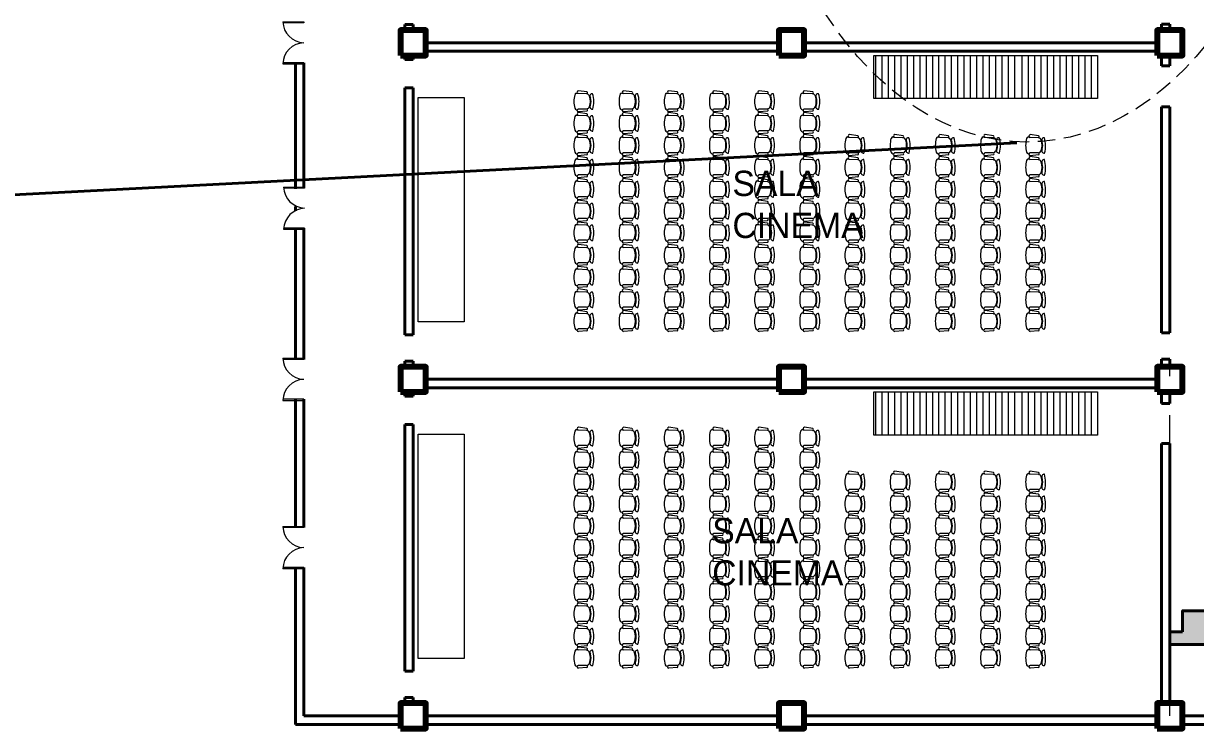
# Model space of a CAD drawing. Header units: millimetres. Extents: x 202 to 406, y -88 to 148.
# Drawn here: x 229.89 to 257.77, y 98.84 to 115.6 of the extents above; entities that cross this region are included whole.
import ezdxf

# ---------------------------------------------------------------- set-up
doc = ezdxf.new("R2010")
doc.units = ezdxf.units.MM
doc.header["$LTSCALE"] = 0.065
doc.linetypes.add('DASHDOT', pattern=[25.4, 12.7, -6.35, 0, -6.35])
doc.linetypes.add('DASHED2', pattern=[9.525, 6.35, -3.175])
doc.layers.get('0').update_dxf_attribs({"lineweight": 0})
for name, color, linetype, lineweight in [('COLUMNA', 231, 'Continuous', 80), ('ejes', 1, 'DASHDOT', 0), ('muebles', 140, 'Continuous', 0), ('muros', 50, 'Continuous', 40), ('proyeccion', 220, 'DASHED2', 5)]:
    doc.layers.add(name, color=color, linetype=linetype, lineweight=lineweight)

# ---------------------------------------------------------------- blocks, each defined once
blk = doc.blocks.new('Muco03pl')
at = {"color": 0, "linetype": 'ByBlock'}
for p, q in [((-0.228, -0.188), (-0.255, -0.386)), ((-0.179, -0.192), (-0.188, -0.392)), ((0.18, -0.192), (0.18, -0.392)), ((0.229, -0.188), (0.247, -0.386)), ((-0.199, -0.432), (-0.198, -0.41)), ((0.2, -0.432), (0.2, -0.416))]:
    blk.add_line(p, q, dxfattribs=at)
for centre, radius, start, end in [((-0.204, -0.197), 0.0258, 12.2827, 157.7765), ((-0.127, -0.059), 0.0562, 169.9404, 306.7598), ((0.007, -0.668), 0.647, 74.1358, 106.9984), ((-0.093, -0.212), 0.0931, 108.3403, 162.8355), ((0.001, -0.456), 0.353, 69.7134, 110.2866), ((0.001, -0.361), 0.273, 69.7134, 110.2866), ((0.128, -0.058), 0.0565, 235.6625, 12.0378), ((0.071, -0.228), 0.116, 19.4028, 63.4114), ((0.205, -0.197), 0.0258, 22.2235, 167.7173), ((-0.221, -0.384), 0.0341, 183.5132, 345.9932), ((-0.136, -0.415), 0.0651, 194.5083, 247.5673), ((0.001, 0.16), 0.656, 255.758, 284.242), ((0.137, -0.415), 0.0651, 292.4327, 345.4917), ((0.213, -0.384), 0.0341, 194.0068, 356.4868)]:
    blk.add_arc(centre, radius, start, end, dxfattribs=at)
blk = doc.blocks.new('2dpa02')
for p, q in [((0, 0.5), (0, 0)), ((0.025, 0), (0.025, 0.498)), ((0.975, 0), (0.975, 0.498)), ((1, 0.5), (1, 0)), ((0, 0), (0.025, 0)), ((1, 0), (0.975, 0))]:
    blk.add_line(p, q)
for centre, start, end in [((-0.023, -0.023), 2.4733, 87.5267), ((1.023, -0.023), 92.4733, 177.5267)]:
    blk.add_arc(centre, 0.523, start, end)

msp = doc.modelspace()

# ---------------------------------------------------------------- hatches: boundary and pattern name
at = {"layer": 'muros'}
msp.add_hatch(color=256, dxfattribs=at).paths.add_polyline_path([(257.459, 101.644), (257.459, 101.144), (257.159, 101.144), (257.159, 100.844), (266.156, 100.844), (266.157, 101.144), (265.859, 101.144), (265.859, 101.644)])

# ---------------------------------------------------------------- linework, layer by layer
at = {"layer": 'COLUMNA'}
for points in [[(238.859, 114.844), (239.459, 114.844), (239.459, 115.444), (238.859, 115.444)], [(247.859, 114.844), (248.459, 114.844), (248.459, 115.444), (247.859, 115.444)], [(256.859, 114.844), (257.459, 114.844), (257.459, 115.444), (256.859, 115.444)], [(238.859, 106.844), (239.459, 106.844), (239.459, 107.444), (238.859, 107.444)], [(247.859, 106.844), (248.459, 106.844), (248.459, 107.444), (247.859, 107.444)], [(256.859, 106.844), (257.459, 106.844), (257.459, 107.444), (256.859, 107.444)], [(238.859, 98.844), (239.459, 98.844), (239.459, 99.444), (238.859, 99.444)], [(247.859, 98.844), (248.459, 98.844), (248.459, 99.444), (247.859, 99.444)], [(256.859, 98.844), (257.459, 98.844), (257.459, 99.444), (256.859, 99.444)]]:
    msp.add_lwpolyline(points, close=True, dxfattribs=at)
at = {"layer": 'ejes'}
for p, q in [((257.159, 100.216), (257.159, 107.626)), ((257.159, 99.144), (257.159, 99.691))]:
    msp.add_line(p, q, dxfattribs=at)
at = {"layer": 'muebles'}
for p, q in [((250.159, 114.844), (250.159, 113.819)), ((250.309, 114.844), (250.309, 113.819)), ((250.459, 114.844), (250.459, 113.819)), ((250.609, 114.844), (250.609, 113.819)), ((250.759, 114.844), (250.759, 113.819)), ((250.909, 114.844), (250.909, 113.819)), ((251.059, 114.844), (251.059, 113.819)), ((251.209, 114.844), (251.209, 113.819)), ((251.359, 114.844), (251.359, 113.819)), ((251.509, 114.844), (251.509, 113.819)), ((251.659, 114.844), (251.659, 113.819)), ((251.809, 114.844), (251.809, 113.819)), ((251.959, 114.844), (251.959, 113.819)), ((252.109, 114.844), (252.109, 113.819)), ((252.259, 114.844), (252.259, 113.819)), ((252.409, 114.844), (252.409, 113.819)), ((252.559, 114.844), (252.559, 113.819)), ((252.709, 114.844), (252.709, 113.819)), ((252.859, 114.844), (252.859, 113.819)), ((253.009, 114.844), (253.009, 113.819)), ((253.159, 114.844), (253.159, 113.819)), ((253.309, 114.844), (253.309, 113.819)), ((253.459, 114.844), (253.459, 113.819)), ((253.638, 114.844), (253.638, 113.819)), ((253.788, 114.844), (253.788, 113.819)), ((253.938, 114.844), (253.938, 113.819)), ((254.088, 114.844), (254.088, 113.819)), ((254.238, 114.844), (254.238, 113.819)), ((254.388, 114.844), (254.388, 113.819)), ((254.538, 114.844), (254.538, 113.819)), ((254.688, 114.844), (254.688, 113.819)), ((254.838, 114.844), (254.838, 113.819)), ((254.988, 114.844), (254.988, 113.819)), ((255.138, 114.844), (255.138, 113.819)), ((255.288, 114.844), (255.288, 113.819)), ((255.438, 114.844), (255.438, 113.819)), ((250.159, 106.844), (250.159, 105.819)), ((250.309, 106.844), (250.309, 105.819)), ((250.459, 106.844), (250.459, 105.819)), ((250.609, 106.844), (250.609, 105.819)), ((250.759, 106.844), (250.759, 105.819)), ((250.909, 106.844), (250.909, 105.819)), ((251.059, 106.844), (251.059, 105.819)), ((251.209, 106.844), (251.209, 105.819)), ((251.359, 106.844), (251.359, 105.819)), ((251.509, 106.844), (251.509, 105.819)), ((251.659, 106.844), (251.659, 105.819)), ((251.809, 106.844), (251.809, 105.819)), ((251.959, 106.844), (251.959, 105.819)), ((252.109, 106.844), (252.109, 105.819)), ((252.259, 106.844), (252.259, 105.819)), ((252.409, 106.844), (252.409, 105.819)), ((252.559, 106.844), (252.559, 105.819)), ((252.709, 106.844), (252.709, 105.819)), ((252.859, 106.844), (252.859, 105.819)), ((253.009, 106.844), (253.009, 105.819)), ((253.159, 106.844), (253.159, 105.819)), ((253.309, 106.844), (253.309, 105.819)), ((253.459, 106.844), (253.459, 105.819)), ((253.638, 106.844), (253.638, 105.819)), ((253.788, 106.844), (253.788, 105.819)), ((253.938, 106.844), (253.938, 105.819)), ((254.088, 106.844), (254.088, 105.819)), ((254.238, 106.844), (254.238, 105.819)), ((254.388, 106.844), (254.388, 105.819)), ((254.538, 106.844), (254.538, 105.819)), ((254.688, 106.844), (254.688, 105.819)), ((254.838, 106.844), (254.838, 105.819)), ((254.988, 106.844), (254.988, 105.819)), ((255.138, 106.844), (255.138, 105.819)), ((255.288, 106.844), (255.288, 105.819)), ((255.438, 106.844), (255.438, 105.819))]:
    msp.add_line(p, q, dxfattribs=at)
for points in [[(250.117, 114.844), (255.438, 114.844), (255.438, 113.819), (250.117, 113.819)], [(239.281, 113.839), (240.376, 113.839), (240.376, 108.511), (239.281, 108.511)], [(250.117, 106.844), (255.438, 106.844), (255.438, 105.819), (250.117, 105.819)], [(239.281, 105.839), (240.376, 105.839), (240.376, 100.511), (239.281, 100.511)]]:
    msp.add_lwpolyline(points, close=True, dxfattribs=at)
at = {"layer": 'muros'}
for p, q in [((238.959, 115.579), (238.959, 115.444)), ((238.959, 115.579), (239.159, 115.579)), ((239.159, 115.579), (239.159, 115.444)), ((256.959, 115.585), (256.959, 115.444)), ((256.959, 115.585), (257.159, 115.585)), ((257.159, 115.585), (257.159, 115.444)), ((239.459, 115.144), (247.859, 115.144)), ((248.459, 115.144), (256.859, 115.144)), ((239.459, 114.944), (247.859, 114.944)), ((248.459, 114.944), (256.859, 114.944)), ((236.359, 111.675), (236.359, 114.669)), ((236.559, 111.686), (236.559, 114.669)), ((238.959, 114.844), (238.959, 114.742)), ((238.959, 114.742), (239.159, 114.742)), ((239.159, 114.844), (239.159, 114.742)), ((256.959, 114.844), (256.959, 114.596)), ((256.959, 114.596), (257.159, 114.596)), ((257.159, 114.844), (257.159, 114.596)), ((238.959, 114.071), (238.959, 108.204)), ((238.959, 114.071), (239.159, 114.071)), ((239.159, 114.071), (239.159, 108.204)), ((256.959, 113.618), (256.959, 108.246)), ((256.959, 113.618), (257.159, 113.618)), ((257.159, 113.618), (257.159, 108.246)), ((236.359, 111.152), (236.359, 111.248)), ((236.559, 111.21), (236.559, 111.212)), ((236.359, 107.619), (236.359, 110.725)), ((236.559, 107.619), (236.559, 110.736)), ((238.959, 108.204), (239.159, 108.204)), ((256.959, 108.246), (257.159, 108.246)), ((256.959, 107.626), (256.959, 107.444)), ((256.959, 107.626), (257.159, 107.626)), ((257.159, 107.626), (257.159, 107.444)), ((257.159, 107.626), (257.159, 107.444)), ((238.959, 107.579), (238.959, 107.444)), ((238.959, 107.579), (239.159, 107.579)), ((239.159, 107.579), (239.159, 107.444)), ((239.459, 107.144), (247.859, 107.144)), ((248.459, 107.144), (256.859, 107.144)), ((238.959, 106.844), (238.959, 106.742)), ((239.159, 106.844), (239.159, 106.742)), ((239.459, 106.944), (247.859, 106.944)), ((248.459, 106.944), (256.859, 106.944)), ((256.959, 106.844), (256.959, 106.571)), ((257.159, 106.844), (257.159, 106.571)), ((236.359, 103.619), (236.359, 106.669)), ((236.559, 103.619), (236.559, 106.669)), ((238.959, 106.742), (239.159, 106.742)), ((256.959, 106.571), (257.159, 106.571)), ((238.959, 106.071), (238.959, 100.204)), ((238.959, 106.071), (239.159, 106.071)), ((239.159, 106.071), (239.159, 100.204)), ((256.959, 105.616), (256.959, 99.691)), ((256.959, 105.616), (257.159, 105.616)), ((257.159, 105.616), (257.159, 100.216)), ((236.359, 98.944), (236.359, 102.669)), ((236.559, 99.144), (236.559, 102.669)), ((257.159, 101.644), (257.159, 99.444)), ((266.159, 100.844), (257.159, 100.844)), ((238.959, 100.204), (239.159, 100.204)), ((238.959, 99.579), (238.959, 99.444)), ((238.959, 99.579), (239.159, 99.579)), ((239.159, 99.579), (239.159, 99.444)), ((256.959, 99.691), (256.959, 99.444)), ((257.159, 99.691), (257.159, 99.444)), ((238.859, 99.144), (236.559, 99.144)), ((239.459, 99.144), (247.859, 99.144)), ((248.459, 99.144), (256.859, 99.144)), ((257.459, 99.144), (265.859, 99.144)), ((238.859, 98.944), (236.359, 98.944)), ((239.459, 98.944), (247.859, 98.944)), ((248.459, 98.944), (256.859, 98.944)), ((257.459, 98.944), (265.859, 98.944))]:
    msp.add_line(p, q, dxfattribs=at)
at = {"layer": 'muros', "color": 6}
msp.add_line((253.515, 112.767), (209.357, 110.48), dxfattribs=at)
at = {"layer": 'muros'}
msp.add_lwpolyline([(257.459, 101.144), (257.159, 101.144), (257.159, 100.844), (266.156, 100.844), (266.157, 101.144), (265.859, 101.144), (265.859, 101.644), (257.459, 101.644)], close=True, dxfattribs=at)
at = {"layer": 'proyeccion'}
msp.add_ellipse((253.759, 123.033), major_axis=(0, -10.249), ratio=0.656897, dxfattribs=at)

# ---------------------------------------------------------------- block references
at = {"layer": 'muebles'}
for name, p, rotation in [('2dpa02', (236.559, 114.644), 90), ('Muco03pl', (243.479, 113.749), 270), ('Muco03pl', (244.553, 113.749), 270), ('Muco03pl', (244.553, 113.749), 270), ('Muco03pl', (245.628, 113.749), 270), ('Muco03pl', (246.703, 113.749), 270), ('Muco03pl', (247.777, 113.749), 270), ('Muco03pl', (248.852, 113.749), 270), ('Muco03pl', (243.479, 113.227), 270), ('Muco03pl', (244.553, 113.227), 270), ('Muco03pl', (244.553, 113.227), 270), ('Muco03pl', (245.628, 113.227), 270), ('Muco03pl', (246.703, 113.227), 270), ('Muco03pl', (247.777, 113.227), 270), ('Muco03pl', (248.852, 113.227), 270), ('Muco03pl', (243.479, 112.705), 270), ('Muco03pl', (243.479, 112.705), 270), ('Muco03pl', (243.479, 112.705), 270), ('Muco03pl', (243.479, 112.705), 270), ('Muco03pl', (243.479, 112.705), 270), ('Muco03pl', (243.479, 112.705), 270), ('Muco03pl', (244.553, 112.705), 270), ('Muco03pl', (244.553, 112.705), 270), ('Muco03pl', (244.553, 112.705), 270), ('Muco03pl', (244.553, 112.705), 270), ('Muco03pl', (244.553, 112.705), 270), ('Muco03pl', (244.553, 112.705), 270), ('Muco03pl', (244.553, 112.705), 270), ('Muco03pl', (244.553, 112.705), 270), ('Muco03pl', (244.553, 112.705), 270), ('Muco03pl', (244.553, 112.705), 270), ('Muco03pl', (244.553, 112.705), 270), ('Muco03pl', (244.553, 112.705), 270), ('Muco03pl', (245.628, 112.705), 270), ('Muco03pl', (245.628, 112.705), 270), ('Muco03pl', (245.628, 112.705), 270), ('Muco03pl', (245.628, 112.705), 270), ('Muco03pl', (245.628, 112.705), 270), ('Muco03pl', (245.628, 112.705), 270), ('Muco03pl', (246.703, 112.705), 270), ('Muco03pl', (246.703, 112.705), 270), ('Muco03pl', (246.703, 112.705), 270), ('Muco03pl', (246.703, 112.705), 270), ('Muco03pl', (246.703, 112.705), 270), ('Muco03pl', (246.703, 112.705), 270), ('Muco03pl', (247.777, 112.705), 270), ('Muco03pl', (247.777, 112.705), 270), ('Muco03pl', (247.777, 112.705), 270), ('Muco03pl', (247.777, 112.705), 270), ('Muco03pl', (247.777, 112.705), 270), ('Muco03pl', (247.777, 112.705), 270), ('Muco03pl', (248.852, 112.705), 270), ('Muco03pl', (248.852, 112.705), 270), ('Muco03pl', (248.852, 112.705), 270), ('Muco03pl', (248.852, 112.705), 270), ('Muco03pl', (248.852, 112.705), 270), ('Muco03pl', (248.852, 112.705), 270), ('Muco03pl', (249.926, 112.705), 270), ('Muco03pl', (249.926, 112.705), 270), ('Muco03pl', (249.926, 112.705), 270), ('Muco03pl', (249.926, 112.705), 270), ('Muco03pl', (249.926, 112.705), 270), ('Muco03pl', (249.926, 112.705), 270), ('Muco03pl', (251.001, 112.705), 270), ('Muco03pl', (251.001, 112.705), 270), ('Muco03pl', (251.001, 112.705), 270), ('Muco03pl', (251.001, 112.705), 270), ('Muco03pl', (251.001, 112.705), 270), ('Muco03pl', (251.001, 112.705), 270), ('Muco03pl', (251.001, 112.705), 270), ('Muco03pl', (251.001, 112.705), 270), ('Muco03pl', (251.001, 112.705), 270), ('Muco03pl', (251.001, 112.705), 270), ('Muco03pl', (251.001, 112.705), 270), ('Muco03pl', (251.001, 112.705), 270), ('Muco03pl', (252.075, 112.705), 270), ('Muco03pl', (252.075, 112.705), 270), ('Muco03pl', (252.075, 112.705), 270), ('Muco03pl', (252.075, 112.705), 270), ('Muco03pl', (252.075, 112.705), 270), ('Muco03pl', (252.075, 112.705), 270), ('Muco03pl', (253.15, 112.705), 270), ('Muco03pl', (253.15, 112.705), 270), ('Muco03pl', (253.15, 112.705), 270), ('Muco03pl', (253.15, 112.705), 270), ('Muco03pl', (253.15, 112.705), 270), ('Muco03pl', (253.15, 112.705), 270), ('Muco03pl', (254.224, 112.705), 270), ('Muco03pl', (254.224, 112.705), 270), ('Muco03pl', (254.224, 112.705), 270), ('Muco03pl', (254.224, 112.705), 270), ('Muco03pl', (254.224, 112.705), 270), ('Muco03pl', (254.224, 112.705), 270), ('Muco03pl', (243.479, 112.183), 270), ('Muco03pl', (244.553, 112.183), 270), ('Muco03pl', (244.553, 112.183), 270), ('Muco03pl', (245.628, 112.183), 270), ('Muco03pl', (246.703, 112.183), 270), ('Muco03pl', (247.777, 112.183), 270), ('Muco03pl', (248.852, 112.183), 270), ('Muco03pl', (249.926, 112.183), 270), ('Muco03pl', (251.001, 112.183), 270), ('Muco03pl', (251.001, 112.183), 270), ('Muco03pl', (252.075, 112.183), 270), ('Muco03pl', (253.15, 112.183), 270), ('Muco03pl', (254.224, 112.183), 270), ('Muco03pl', (243.479, 111.66), 270), ('Muco03pl', (244.553, 111.66), 270), ('Muco03pl', (244.553, 111.66), 270), ('Muco03pl', (245.628, 111.66), 270), ('Muco03pl', (246.703, 111.66), 270), ('Muco03pl', (247.777, 111.66), 270), ('Muco03pl', (248.852, 111.66), 270), ('Muco03pl', (249.926, 111.66), 270), ('Muco03pl', (251.001, 111.66), 270), ('Muco03pl', (251.001, 111.66), 270), ('Muco03pl', (252.075, 111.66), 270), ('Muco03pl', (253.15, 111.66), 270), ('Muco03pl', (254.224, 111.66), 270), ('2dpa02', (236.578, 110.711), 90), ('Muco03pl', (243.479, 111.144), 270), ('Muco03pl', (244.553, 111.144), 270), ('Muco03pl', (244.553, 111.144), 270), ('Muco03pl', (245.628, 111.144), 270), ('Muco03pl', (246.703, 111.144), 270), ('Muco03pl', (247.777, 111.144), 270), ('Muco03pl', (248.852, 111.144), 270), ('Muco03pl', (249.926, 111.144), 270), ('Muco03pl', (251.001, 111.144), 270), ('Muco03pl', (251.001, 111.144), 270), ('Muco03pl', (252.075, 111.144), 270), ('Muco03pl', (253.15, 111.144), 270), ('Muco03pl', (254.224, 111.144), 270), ('Muco03pl', (243.479, 110.628), 270), ('Muco03pl', (244.553, 110.628), 270), ('Muco03pl', (244.553, 110.628), 270), ('Muco03pl', (245.628, 110.628), 270), ('Muco03pl', (246.703, 110.628), 270), ('Muco03pl', (247.777, 110.628), 270), ('Muco03pl', (248.852, 110.628), 270), ('Muco03pl', (249.926, 110.628), 270), ('Muco03pl', (251.001, 110.628), 270), ('Muco03pl', (251.001, 110.628), 270), ('Muco03pl', (252.075, 110.628), 270), ('Muco03pl', (253.15, 110.628), 270), ('Muco03pl', (254.224, 110.628), 270), ('Muco03pl', (243.479, 110.093), 270), ('Muco03pl', (244.553, 110.093), 270), ('Muco03pl', (244.553, 110.093), 270), ('Muco03pl', (245.628, 110.093), 270), ('Muco03pl', (246.703, 110.093), 270), ('Muco03pl', (247.777, 110.093), 270), ('Muco03pl', (248.852, 110.093), 270), ('Muco03pl', (249.926, 110.093), 270), ('Muco03pl', (251.001, 110.093), 270), ('Muco03pl', (251.001, 110.093), 270), ('Muco03pl', (252.075, 110.093), 270), ('Muco03pl', (253.15, 110.093), 270), ('Muco03pl', (254.224, 110.093), 270), ('Muco03pl', (243.479, 109.571), 270), ('Muco03pl', (244.553, 109.571), 270), ('Muco03pl', (244.553, 109.571), 270), ('Muco03pl', (245.628, 109.571), 270), ('Muco03pl', (246.703, 109.571), 270), ('Muco03pl', (247.777, 109.571), 270), ('Muco03pl', (248.852, 109.571), 270), ('Muco03pl', (249.926, 109.571), 270), ('Muco03pl', (251.001, 109.571), 270), ('Muco03pl', (251.001, 109.571), 270), ('Muco03pl', (252.075, 109.571), 270), ('Muco03pl', (253.15, 109.571), 270), ('Muco03pl', (254.224, 109.571), 270), ('Muco03pl', (243.479, 109.036), 270), ('Muco03pl', (244.553, 109.036), 270), ('Muco03pl', (244.553, 109.036), 270), ('Muco03pl', (245.628, 109.036), 270), ('Muco03pl', (246.703, 109.036), 270), ('Muco03pl', (247.777, 109.036), 270), ('Muco03pl', (248.852, 109.036), 270), ('Muco03pl', (249.926, 109.036), 270), ('Muco03pl', (251.001, 109.036), 270), ('Muco03pl', (251.001, 109.036), 270), ('Muco03pl', (252.075, 109.036), 270), ('Muco03pl', (253.15, 109.036), 270), ('Muco03pl', (254.224, 109.036), 270), ('Muco03pl', (243.479, 108.524), 270), ('Muco03pl', (244.553, 108.524), 270), ('Muco03pl', (244.553, 108.524), 270), ('Muco03pl', (245.628, 108.524), 270), ('Muco03pl', (246.703, 108.524), 270), ('Muco03pl', (247.777, 108.524), 270), ('Muco03pl', (248.852, 108.524), 270), ('Muco03pl', (249.926, 108.524), 270), ('Muco03pl', (251.001, 108.524), 270), ('Muco03pl', (251.001, 108.524), 270), ('Muco03pl', (252.075, 108.524), 270), ('Muco03pl', (253.15, 108.524), 270), ('Muco03pl', (254.224, 108.524), 270), ('2dpa02', (236.559, 106.644), 90), ('Muco03pl', (243.479, 105.749), 270), ('Muco03pl', (244.553, 105.749), 270), ('Muco03pl', (244.553, 105.749), 270), ('Muco03pl', (245.628, 105.749), 270), ('Muco03pl', (246.703, 105.749), 270), ('Muco03pl', (247.777, 105.749), 270), ('Muco03pl', (248.852, 105.749), 270), ('Muco03pl', (243.479, 105.227), 270), ('Muco03pl', (244.553, 105.227), 270), ('Muco03pl', (244.553, 105.227), 270), ('Muco03pl', (245.628, 105.227), 270), ('Muco03pl', (246.703, 105.227), 270), ('Muco03pl', (247.777, 105.227), 270), ('Muco03pl', (248.852, 105.227), 270), ('Muco03pl', (243.479, 104.705), 270), ('Muco03pl', (243.479, 104.705), 270), ('Muco03pl', (243.479, 104.705), 270), ('Muco03pl', (243.479, 104.705), 270), ('Muco03pl', (243.479, 104.705), 270), ('Muco03pl', (243.479, 104.705), 270), ('Muco03pl', (244.553, 104.705), 270), ('Muco03pl', (244.553, 104.705), 270), ('Muco03pl', (244.553, 104.705), 270), ('Muco03pl', (244.553, 104.705), 270), ('Muco03pl', (244.553, 104.705), 270), ('Muco03pl', (244.553, 104.705), 270), ('Muco03pl', (244.553, 104.705), 270), ('Muco03pl', (244.553, 104.705), 270), ('Muco03pl', (244.553, 104.705), 270), ('Muco03pl', (244.553, 104.705), 270), ('Muco03pl', (244.553, 104.705), 270), ('Muco03pl', (244.553, 104.705), 270), ('Muco03pl', (245.628, 104.705), 270), ('Muco03pl', (245.628, 104.705), 270), ('Muco03pl', (245.628, 104.705), 270), ('Muco03pl', (245.628, 104.705), 270), ('Muco03pl', (245.628, 104.705), 270), ('Muco03pl', (245.628, 104.705), 270), ('Muco03pl', (246.703, 104.705), 270), ('Muco03pl', (246.703, 104.705), 270), ('Muco03pl', (246.703, 104.705), 270), ('Muco03pl', (246.703, 104.705), 270), ('Muco03pl', (246.703, 104.705), 270), ('Muco03pl', (246.703, 104.705), 270), ('Muco03pl', (247.777, 104.705), 270), ('Muco03pl', (247.777, 104.705), 270), ('Muco03pl', (247.777, 104.705), 270), ('Muco03pl', (247.777, 104.705), 270), ('Muco03pl', (247.777, 104.705), 270), ('Muco03pl', (247.777, 104.705), 270), ('Muco03pl', (248.852, 104.705), 270), ('Muco03pl', (248.852, 104.705), 270), ('Muco03pl', (248.852, 104.705), 270), ('Muco03pl', (248.852, 104.705), 270), ('Muco03pl', (248.852, 104.705), 270), ('Muco03pl', (248.852, 104.705), 270), ('Muco03pl', (249.926, 104.705), 270), ('Muco03pl', (249.926, 104.705), 270), ('Muco03pl', (249.926, 104.705), 270), ('Muco03pl', (249.926, 104.705), 270), ('Muco03pl', (249.926, 104.705), 270), ('Muco03pl', (249.926, 104.705), 270), ('Muco03pl', (251.001, 104.705), 270), ('Muco03pl', (251.001, 104.705), 270), ('Muco03pl', (251.001, 104.705), 270), ('Muco03pl', (251.001, 104.705), 270), ('Muco03pl', (251.001, 104.705), 270), ('Muco03pl', (251.001, 104.705), 270), ('Muco03pl', (251.001, 104.705), 270), ('Muco03pl', (251.001, 104.705), 270), ('Muco03pl', (251.001, 104.705), 270), ('Muco03pl', (251.001, 104.705), 270), ('Muco03pl', (251.001, 104.705), 270), ('Muco03pl', (251.001, 104.705), 270), ('Muco03pl', (252.075, 104.705), 270), ('Muco03pl', (252.075, 104.705), 270), ('Muco03pl', (252.075, 104.705), 270), ('Muco03pl', (252.075, 104.705), 270), ('Muco03pl', (252.075, 104.705), 270), ('Muco03pl', (252.075, 104.705), 270), ('Muco03pl', (253.15, 104.705), 270), ('Muco03pl', (253.15, 104.705), 270), ('Muco03pl', (253.15, 104.705), 270), ('Muco03pl', (253.15, 104.705), 270), ('Muco03pl', (253.15, 104.705), 270), ('Muco03pl', (253.15, 104.705), 270), ('Muco03pl', (254.224, 104.705), 270), ('Muco03pl', (254.224, 104.705), 270), ('Muco03pl', (254.224, 104.705), 270), ('Muco03pl', (254.224, 104.705), 270), ('Muco03pl', (254.224, 104.705), 270), ('Muco03pl', (254.224, 104.705), 270), ('Muco03pl', (243.479, 104.183), 270), ('Muco03pl', (244.553, 104.183), 270), ('Muco03pl', (244.553, 104.183), 270), ('Muco03pl', (245.628, 104.183), 270), ('Muco03pl', (246.703, 104.183), 270), ('Muco03pl', (247.777, 104.183), 270), ('Muco03pl', (248.852, 104.183), 270), ('Muco03pl', (249.926, 104.183), 270), ('Muco03pl', (251.001, 104.183), 270), ('Muco03pl', (251.001, 104.183), 270), ('Muco03pl', (252.075, 104.183), 270), ('Muco03pl', (253.15, 104.183), 270), ('Muco03pl', (254.224, 104.183), 270), ('Muco03pl', (243.479, 103.66), 270), ('Muco03pl', (244.553, 103.66), 270), ('Muco03pl', (244.553, 103.66), 270), ('Muco03pl', (245.628, 103.66), 270), ('Muco03pl', (246.703, 103.66), 270), ('Muco03pl', (247.777, 103.66), 270), ('Muco03pl', (248.852, 103.66), 270), ('Muco03pl', (249.926, 103.66), 270), ('Muco03pl', (251.001, 103.66), 270), ('Muco03pl', (251.001, 103.66), 270), ('Muco03pl', (252.075, 103.66), 270), ('Muco03pl', (253.15, 103.66), 270), ('Muco03pl', (254.224, 103.66), 270), ('2dpa02', (236.559, 102.644), 90), ('Muco03pl', (243.479, 103.144), 270), ('Muco03pl', (244.553, 103.144), 270), ('Muco03pl', (244.553, 103.144), 270), ('Muco03pl', (245.628, 103.144), 270), ('Muco03pl', (246.703, 103.144), 270), ('Muco03pl', (247.777, 103.144), 270), ('Muco03pl', (248.852, 103.144), 270), ('Muco03pl', (249.926, 103.144), 270), ('Muco03pl', (251.001, 103.144), 270), ('Muco03pl', (251.001, 103.144), 270), ('Muco03pl', (252.075, 103.144), 270), ('Muco03pl', (253.15, 103.144), 270), ('Muco03pl', (254.224, 103.144), 270), ('Muco03pl', (243.479, 102.628), 270), ('Muco03pl', (244.553, 102.628), 270), ('Muco03pl', (244.553, 102.628), 270), ('Muco03pl', (245.628, 102.628), 270), ('Muco03pl', (246.703, 102.628), 270), ('Muco03pl', (247.777, 102.628), 270), ('Muco03pl', (248.852, 102.628), 270), ('Muco03pl', (249.926, 102.628), 270), ('Muco03pl', (251.001, 102.628), 270), ('Muco03pl', (251.001, 102.628), 270), ('Muco03pl', (252.075, 102.628), 270), ('Muco03pl', (253.15, 102.628), 270), ('Muco03pl', (254.224, 102.628), 270), ('Muco03pl', (243.479, 102.093), 270), ('Muco03pl', (244.553, 102.093), 270), ('Muco03pl', (244.553, 102.093), 270), ('Muco03pl', (245.628, 102.093), 270), ('Muco03pl', (246.703, 102.093), 270), ('Muco03pl', (247.777, 102.093), 270), ('Muco03pl', (248.852, 102.093), 270), ('Muco03pl', (249.926, 102.093), 270), ('Muco03pl', (251.001, 102.093), 270), ('Muco03pl', (251.001, 102.093), 270), ('Muco03pl', (252.075, 102.093), 270), ('Muco03pl', (253.15, 102.093), 270), ('Muco03pl', (254.224, 102.093), 270), ('Muco03pl', (243.479, 101.571), 270), ('Muco03pl', (244.553, 101.571), 270), ('Muco03pl', (244.553, 101.571), 270), ('Muco03pl', (245.628, 101.571), 270), ('Muco03pl', (246.703, 101.571), 270), ('Muco03pl', (247.777, 101.571), 270), ('Muco03pl', (248.852, 101.571), 270), ('Muco03pl', (249.926, 101.571), 270), ('Muco03pl', (251.001, 101.571), 270), ('Muco03pl', (251.001, 101.571), 270), ('Muco03pl', (252.075, 101.571), 270), ('Muco03pl', (253.15, 101.571), 270), ('Muco03pl', (254.224, 101.571), 270), ('Muco03pl', (243.479, 101.036), 270), ('Muco03pl', (244.553, 101.036), 270), ('Muco03pl', (244.553, 101.036), 270), ('Muco03pl', (245.628, 101.036), 270), ('Muco03pl', (246.703, 101.036), 270), ('Muco03pl', (247.777, 101.036), 270), ('Muco03pl', (248.852, 101.036), 270), ('Muco03pl', (249.926, 101.036), 270), ('Muco03pl', (251.001, 101.036), 270), ('Muco03pl', (251.001, 101.036), 270), ('Muco03pl', (252.075, 101.036), 270), ('Muco03pl', (253.15, 101.036), 270), ('Muco03pl', (254.224, 101.036), 270), ('Muco03pl', (243.479, 100.524), 270), ('Muco03pl', (244.553, 100.524), 270), ('Muco03pl', (244.553, 100.524), 270), ('Muco03pl', (245.628, 100.524), 270), ('Muco03pl', (246.703, 100.524), 270), ('Muco03pl', (247.777, 100.524), 270), ('Muco03pl', (248.852, 100.524), 270), ('Muco03pl', (249.926, 100.524), 270), ('Muco03pl', (251.001, 100.524), 270), ('Muco03pl', (251.001, 100.524), 270), ('Muco03pl', (252.075, 100.524), 270), ('Muco03pl', (253.15, 100.524), 270), ('Muco03pl', (254.224, 100.524), 270)]:
    msp.add_blockref(name, p, dxfattribs=dict(at, rotation=rotation))

# ---------------------------------------------------------------- texts
at = {"layer": 'muros'}
for s, p in [('SALA', (246.754, 111.502)), ('CINEMA', (246.754, 110.502)), ('SALA', (246.273, 103.245)), ('CINEMA', (246.273, 102.245))]:
    msp.add_text(s, height=0.6, dxfattribs=at).set_placement(p)

doc.saveas('drawing.dxf')
